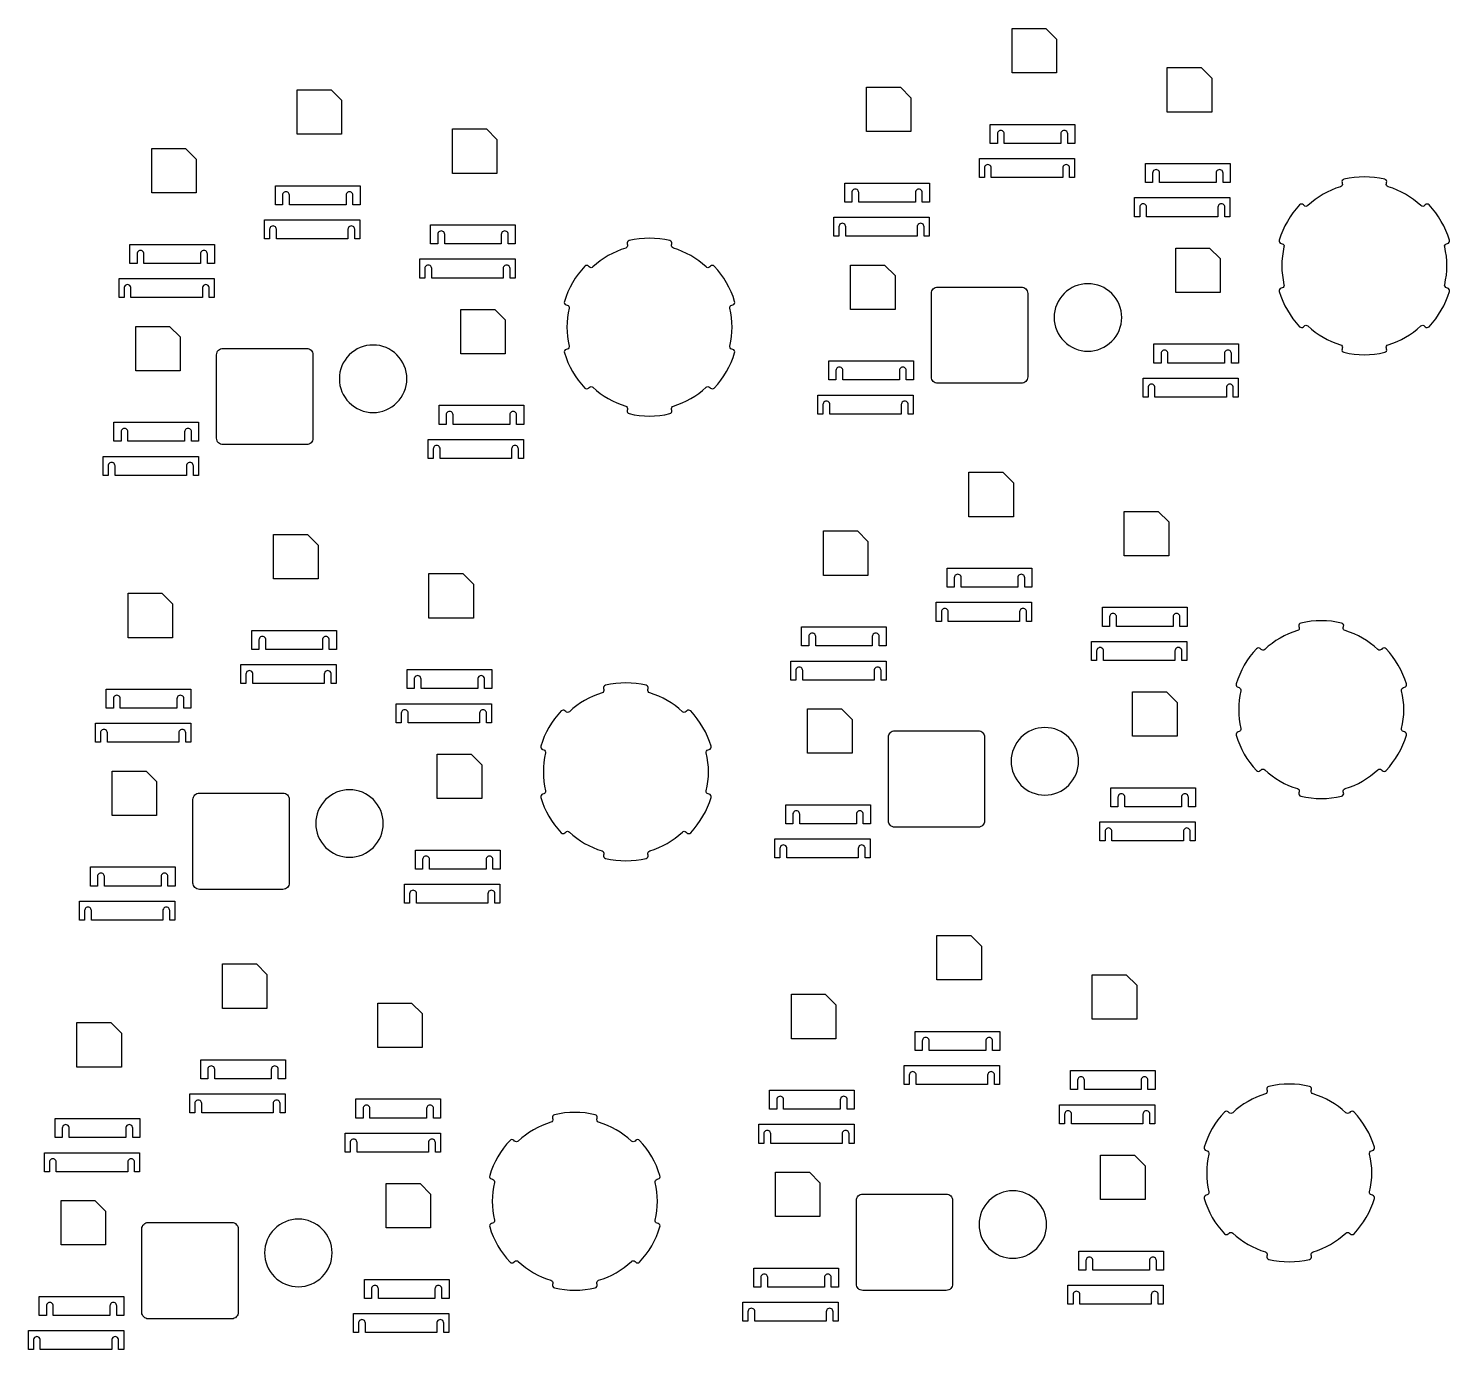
# Model space of a CAD drawing. Header units: metres. Extents: x 0 to 2897, y 0 to 2675.
# Drawn here: x 1484 to 2827, y 62 to 1310 of the extents above; entities that cross this region are included whole.
import ezdxf

# ---------------------------------------------------------------- set-up
doc = ezdxf.new("R2010")
doc.units = ezdxf.units.M

msp = doc.modelspace()

# ---------------------------------------------------------------- linework, layer by layer
at = {"color": 7}
for points in [[(2413.316, 1310.264), (2445.316, 1310.264), (2455.316, 1300.264), (2455.316, 1268.264), (2413.316, 1268.264), (2413.316, 1310.264)], [(2560.043, 1273.252), (2592.043, 1273.252), (2602.043, 1263.252), (2602.043, 1231.252), (2560.043, 1231.252), (2560.043, 1273.252)], [(1737.901, 1252.312), (1769.901, 1252.312), (1779.901, 1242.312), (1779.901, 1210.312), (1737.901, 1210.312), (1737.901, 1252.312)], [(2275.842, 1254.746), (2307.842, 1254.746), (2317.842, 1244.746), (2317.842, 1212.746), (2275.842, 1212.746), (2275.842, 1254.746)], [(1884.628, 1215.3), (1916.628, 1215.3), (1926.628, 1205.3), (1926.628, 1173.3), (1884.628, 1173.3), (1884.628, 1215.3)], [(1600.427, 1196.794), (1632.427, 1196.794), (1642.427, 1186.794), (1642.427, 1154.794), (1600.427, 1154.794), (1600.427, 1196.794)], [(2567.974, 1102.731), (2599.974, 1102.731), (2609.974, 1092.731), (2609.974, 1060.731), (2567.974, 1060.731), (2567.974, 1102.731)], [(2260.804, 1086.693), (2292.804, 1086.693), (2302.804, 1076.693), (2302.804, 1044.693), (2260.804, 1044.693), (2260.804, 1086.693)], [(1892.559, 1044.779), (1924.559, 1044.779), (1934.559, 1034.779), (1934.559, 1002.779), (1892.559, 1002.779), (1892.559, 1044.779)], [(1585.389, 1028.741), (1617.389, 1028.741), (1627.389, 1018.741), (1627.389, 986.741), (1585.389, 986.741), (1585.389, 1028.741)], [(2372.64, 890.863), (2404.64, 890.863), (2414.64, 880.863), (2414.64, 848.863), (2372.64, 848.863), (2372.64, 890.863)], [(2519.367, 853.851), (2551.367, 853.851), (2561.367, 843.851), (2561.367, 811.851), (2519.367, 811.851), (2519.367, 853.851)], [(2235.166, 835.345), (2267.166, 835.345), (2277.166, 825.345), (2277.166, 793.345), (2235.166, 793.345), (2235.166, 835.345)], [(1715.61, 832.054), (1747.61, 832.054), (1757.61, 822.054), (1757.61, 790.054), (1715.61, 790.054), (1715.61, 832.054)], [(1862.337, 795.042), (1894.337, 795.042), (1904.337, 785.042), (1904.337, 753.042), (1862.337, 753.042), (1862.337, 795.042)], [(1578.136, 776.536), (1610.136, 776.536), (1620.136, 766.536), (1620.136, 734.536), (1578.136, 734.536), (1578.136, 776.536)], [(2527.298, 683.33), (2559.298, 683.33), (2569.298, 673.33), (2569.298, 641.33), (2527.298, 641.33), (2527.298, 683.33)], [(2220.128, 667.292), (2252.128, 667.292), (2262.128, 657.292), (2262.128, 625.292), (2220.128, 625.292), (2220.128, 667.292)], [(1870.268, 624.521), (1902.268, 624.521), (1912.268, 614.521), (1912.268, 582.521), (1870.268, 582.521), (1870.268, 624.521)], [(1563.098, 608.483), (1595.098, 608.483), (1605.098, 598.483), (1605.098, 566.483), (1563.098, 566.483), (1563.098, 608.483)], [(2342.395, 453.076), (2374.395, 453.076), (2384.395, 443.076), (2384.395, 411.076), (2342.395, 411.076), (2342.395, 453.076)], [(1667.315, 426.27), (1699.315, 426.27), (1709.315, 416.27), (1709.315, 384.27), (1667.315, 384.27), (1667.315, 426.27)], [(2489.122, 416.064), (2521.122, 416.064), (2531.122, 406.064), (2531.122, 374.064), (2489.122, 374.064), (2489.122, 416.064)], [(2204.921, 397.558), (2236.921, 397.558), (2246.921, 387.558), (2246.921, 355.558), (2204.921, 355.558), (2204.921, 397.558)], [(1814.042, 389.258), (1846.042, 389.258), (1856.042, 379.258), (1856.042, 347.258), (1814.042, 347.258), (1814.042, 389.258)], [(1529.841, 370.752), (1561.841, 370.752), (1571.841, 360.752), (1571.841, 328.752), (1529.841, 328.752), (1529.841, 370.752)], [(2497.053, 245.543), (2529.053, 245.543), (2539.053, 235.543), (2539.053, 203.543), (2497.053, 203.543), (2497.053, 245.543)], [(2189.883, 229.505), (2221.883, 229.505), (2231.883, 219.505), (2231.883, 187.505), (2189.883, 187.505), (2189.883, 229.505)], [(1821.973, 218.737), (1853.973, 218.737), (1863.973, 208.737), (1863.973, 176.737), (1821.973, 176.737), (1821.973, 218.737)], [(1514.803, 202.699), (1546.803, 202.699), (1556.803, 192.699), (1556.803, 160.699), (1514.803, 160.699), (1514.803, 202.699)]]:
    msp.add_lwpolyline(points, close=True, dxfattribs=at)
for points in [[(2399.45, 1210.62), (2399.45, 1201.62), (2392.7, 1201.62), (2392.7, 1219.62), (2472.7, 1219.62), (2472.7, 1201.62), (2465.95, 1201.62), (2465.95, 1210.62, 0.267949), (2464.324431, 1213.434708, 0.267949), (2461.074431, 1213.434708, 0.267949), (2459.449431, 1210.620125), (2459.45, 1201.62), (2405.95, 1201.62), (2405.95, 1210.62, 0.267949), (2404.324431, 1213.434708, 0.267949), (2401.074431, 1213.434708, 0.268021), (2399.449742, 1210.620187)], [(2387.21, 1178.366), (2387.21, 1169.366), (2382.46, 1169.366), (2382.46, 1187.366), (2472.46, 1187.366), (2472.46, 1169.366), (2467.71, 1169.366), (2467.71, 1178.366, 0.267949), (2466.084786, 1181.181229, 0.267949), (2462.834786, 1181.181229, 0.267949), (2461.209786, 1178.366647), (2461.21, 1169.366), (2393.71, 1169.366), (2393.71, 1178.366, 0.267949), (2392.084786, 1181.181229, 0.267949), (2388.834786, 1181.181229, 0.267939), (2387.209742, 1178.366187)], [(2546.177, 1173.608), (2546.177, 1164.608), (2539.427, 1164.608), (2539.427, 1182.608), (2619.427, 1182.608), (2619.427, 1164.608), (2612.677, 1164.608), (2612.677, 1173.608, 0.267949), (2611.051244, 1176.422539, 0.267949), (2607.801244, 1176.422539, 0.267949), (2606.176244, 1173.607956), (2606.177, 1164.608), (2552.677, 1164.608), (2552.677, 1173.608, 0.267949), (2551.051244, 1176.422539, 0.267949), (2547.801244, 1176.422539, 0.268064), (2546.176742, 1173.608187)], [(2822.153, 1103.786, -0.405145), (2823.939376, 1106.771728), (2824.906, 1107.031, 0.202902), (2826.442697, 1108.228842, 0.202902), (2826.652544, 1110.166302, 0.116077), (2807.410864, 1143.49387, 0.202902), (2805.628051, 1144.280866, 0.202902), (2803.821936, 1143.548928), (2803.115, 1142.842, -0.405145), (2799.634711, 1142.787437, 0.115884), (2768.737821, 1160.625764, -0.405145), (2767.044736, 1163.666367), (2767.304, 1164.633, 0.202902), (2767.034499, 1166.562864, 0.202902), (2765.461533, 1167.713327, 0.116077), (2726.978173, 1167.713327, 0.202902), (2725.405207, 1166.562864, 0.202902), (2725.136027, 1164.632753), (2725.395, 1163.667, -0.405145), (2723.701885, 1160.625764, 0.115884), (2692.804995, 1142.787437, -0.405145), (2689.325213, 1142.841484), (2688.618, 1143.549, 0.202902), (2686.811655, 1144.280866, 0.202902), (2685.028842, 1143.49387, 0.116077), (2665.787161, 1110.166302, 0.202902), (2665.997009, 1108.228842, 0.202902), (2667.533944, 1107.03067), (2668.501, 1106.772, -0.405145), (2670.287027, 1103.785172, 0.115884), (2670.287027, 1068.108517, -0.405145), (2668.50033, 1065.121961), (2667.534, 1064.863, 0.202902), (2665.997009, 1063.664846, 0.202902), (2665.787161, 1061.727387, 0.116077), (2685.028842, 1028.399819, 0.202902), (2686.811655, 1027.612822, 0.202902), (2688.61777, 1028.344761), (2689.325, 1029.053, -0.405145), (2692.804995, 1029.106252, 0.115884), (2723.701885, 1011.267924, -0.405145), (2725.39497, 1008.227321), (2725.136, 1007.261, 0.202902), (2725.405207, 1005.330824, 0.202902), (2726.978173, 1004.180361, 0.116077), (2765.461533, 1004.180361, 0.202902), (2767.034499, 1005.330824, 0.202902), (2767.303679, 1007.260935), (2767.045, 1008.228, -0.405145), (2768.737821, 1011.267924, 0.115884), (2799.634711, 1029.106252, -0.405145), (2803.114492, 1029.052205), (2803.822, 1028.345, 0.202902), (2805.628051, 1027.612822, 0.202902), (2807.410864, 1028.399819, 0.116077), (2826.652544, 1061.727387, 0.202902), (2826.442697, 1063.664846, 0.202902), (2824.905762, 1064.863018), (2823.94, 1065.122, -0.405145), (2822.152679, 1068.108517, 0.115881), (2822.152746, 1103.785586)], [(1724.035, 1152.668), (1724.035, 1143.668), (1717.285, 1143.668), (1717.285, 1161.668), (1797.285, 1161.668), (1797.285, 1143.668), (1790.535, 1143.668), (1790.535, 1152.668, 0.267949), (1788.909684, 1155.482281, 0.267949), (1785.659684, 1155.482281, 0.267949), (1784.034684, 1152.667698), (1784.035, 1143.668), (1730.535, 1143.668), (1730.535, 1152.668, 0.267949), (1728.909684, 1155.482281, 0.267949), (1725.659684, 1155.482281, 0.268021), (1724.034995, 1152.66776)], [(2261.976, 1155.102), (2261.976, 1146.102), (2255.226, 1146.102), (2255.226, 1164.102), (2335.226, 1164.102), (2335.226, 1146.102), (2328.476, 1146.102), (2328.476, 1155.102, 0.267949), (2326.85066, 1157.916454, 0.267949), (2323.60066, 1157.916454, 0.267949), (2321.97566, 1155.101872), (2321.976, 1146.102), (2268.476, 1146.102), (2268.476, 1155.102, 0.267949), (2266.85066, 1157.916454, 0.267949), (2263.60066, 1157.916454, 0.267968), (2261.975742, 1155.102187)], [(2533.937, 1141.354), (2533.937, 1132.354), (2529.187, 1132.354), (2529.187, 1150.354), (2619.187, 1150.354), (2619.187, 1132.354), (2614.437, 1132.354), (2614.437, 1141.354, 0.267949), (2612.811599, 1144.16906, 0.267949), (2609.561599, 1144.16906, 0.267949), (2607.936599, 1141.354478), (2607.937, 1132.354), (2540.437, 1132.354), (2540.437, 1141.354, 0.267949), (2538.811599, 1144.16906, 0.267949), (2535.561599, 1144.16906, 0.267982), (2533.936742, 1141.354187)], [(1711.795, 1120.414), (1711.795, 1111.414), (1707.045, 1111.414), (1707.045, 1129.414), (1797.045, 1129.414), (1797.045, 1111.414), (1792.295, 1111.414), (1792.295, 1120.414, 0.267949), (1790.670039, 1123.228802, 0.267949), (1787.420039, 1123.228802, 0.267949), (1785.795039, 1120.41422), (1785.795, 1111.414), (1718.295, 1111.414), (1718.295, 1120.414, 0.267949), (1716.670039, 1123.228802, 0.267949), (1713.420039, 1123.228802, 0.267939), (1711.794995, 1120.41376)], [(2249.736, 1122.848), (2249.736, 1113.848), (2244.986, 1113.848), (2244.986, 1131.848), (2334.986, 1131.848), (2334.986, 1113.848), (2330.236, 1113.848), (2330.236, 1122.848, 0.267949), (2328.611015, 1125.662976, 0.267949), (2325.361015, 1125.662976, 0.267949), (2323.736015, 1122.848393), (2323.736, 1113.848), (2256.236, 1113.848), (2256.236, 1122.848, 0.267949), (2254.611015, 1125.662976, 0.267949), (2251.361015, 1125.662976, 0.267886), (2249.735742, 1122.848187)], [(1870.762, 1115.656), (1870.762, 1106.656), (1864.012, 1106.656), (1864.012, 1124.656), (1944.012, 1124.656), (1944.012, 1106.656), (1937.262, 1106.656), (1937.262, 1115.656, 0.267949), (1935.636497, 1118.470112, 0.267949), (1932.386497, 1118.470112, 0.267949), (1930.761497, 1115.655529), (1930.762, 1106.656), (1877.262, 1106.656), (1877.262, 1115.656, 0.267949), (1875.636497, 1118.470112, 0.267949), (1872.386497, 1118.470112, 0.268064), (1870.761995, 1115.65576)], [(1586.561, 1097.15), (1586.561, 1088.15), (1579.811, 1088.15), (1579.811, 1106.15), (1659.811, 1106.15), (1659.811, 1088.15), (1653.061, 1088.15), (1653.061, 1097.15, 0.267949), (1651.435913, 1099.964027, 0.267949), (1648.185913, 1099.964027, 0.267949), (1646.560913, 1097.149445), (1646.561, 1088.15), (1593.061, 1088.15), (1593.061, 1097.15, 0.267949), (1591.435913, 1099.964027, 0.267949), (1588.185913, 1099.964027, 0.267968), (1586.560995, 1097.14976)], [(2146.738, 1045.833, -0.405145), (2148.524629, 1048.819302), (2149.491, 1049.078, 0.202902), (2151.02795, 1050.276416, 0.202902), (2151.237797, 1052.213876, 0.116077), (2131.996117, 1085.541444, 0.202902), (2130.213304, 1086.32844, 0.202902), (2128.407189, 1085.596502), (2127.7, 1084.889, -0.405145), (2124.219964, 1084.835011, 0.115884), (2093.323074, 1102.673338, -0.405145), (2091.629989, 1105.713941), (2091.889, 1106.68, 0.202902), (2091.619752, 1108.610438, 0.202902), (2090.046786, 1109.760901, 0.116077), (2051.563426, 1109.760901, 0.202902), (2049.99046, 1108.610438, 0.202902), (2049.72128, 1106.680327), (2049.98, 1105.714, -0.405145), (2048.287138, 1102.673338, 0.115884), (2017.390248, 1084.835011, -0.405145), (2013.910466, 1084.889058), (2013.203, 1085.596, 0.202902), (2011.396908, 1086.32844, 0.202902), (2009.614095, 1085.541444, 0.116077), (1990.372414, 1052.213876, 0.202902), (1990.582262, 1050.276416, 0.202902), (1992.119197, 1049.078244), (1993.086, 1048.819, -0.405145), (1994.87228, 1045.832746, 0.115884), (1994.87228, 1010.156091, -0.405145), (1993.085583, 1007.169535), (1992.119, 1006.91, 0.202902), (1990.582262, 1005.71242, 0.202902), (1990.372414, 1003.774961, 0.116077), (2009.614095, 970.447393, 0.202902), (2011.396908, 969.660396, 0.202902), (2013.203023, 970.392335), (2013.91, 971.1, -0.405145), (2017.390248, 971.153826, 0.115884), (2048.287138, 953.315498, -0.405145), (2049.980223, 950.274895), (2049.721, 949.308, 0.202902), (2049.99046, 947.378398, 0.202902), (2051.563426, 946.227935, 0.116077), (2090.046786, 946.227935, 0.202902), (2091.619752, 947.378398, 0.202902), (2091.888932, 949.308509), (2091.63, 950.275, -0.405145), (2093.323074, 953.315498, 0.115884), (2124.219964, 971.153826, -0.405145), (2127.699745, 971.099779), (2128.407, 970.392, 0.202902), (2130.213304, 969.660396, 0.202902), (2131.996117, 970.447393, 0.116077), (2151.237797, 1003.774961, 0.202902), (2151.02795, 1005.71242, 0.202902), (2149.491015, 1006.910592), (2148.525, 1007.169, -0.405145), (2146.737932, 1010.156091, 0.115881), (2146.737999, 1045.83316)], [(1858.522, 1083.402), (1858.522, 1074.402), (1853.772, 1074.402), (1853.772, 1092.402), (1943.772, 1092.402), (1943.772, 1074.402), (1939.022, 1074.402), (1939.022, 1083.402, 0.267949), (1937.396852, 1086.216633, 0.267949), (1934.146852, 1086.216633, 0.267949), (1932.521852, 1083.402051), (1932.522, 1074.402), (1865.022, 1074.402), (1865.022, 1083.402, 0.267949), (1863.396852, 1086.216633, 0.267949), (1860.146852, 1086.216633, 0.267982), (1858.521995, 1083.40176)], [(1574.321, 1064.896), (1574.321, 1055.896), (1569.571, 1055.896), (1569.571, 1073.896), (1659.571, 1073.896), (1659.571, 1055.896), (1654.821, 1055.896), (1654.821, 1064.896, 0.267949), (1653.196268, 1067.710549, 0.267949), (1649.946268, 1067.710549, 0.267949), (1648.321268, 1064.895966), (1648.321, 1055.896), (1580.821, 1055.896), (1580.821, 1064.896, 0.267949), (1579.196268, 1067.710549, 0.267949), (1575.946268, 1067.710549, 0.267886), (1574.320995, 1064.89576)], [(2343.146, 1065.887), (2422.146, 1065.887, -0.198912), (2426.388355, 1064.130281, -0.198912), (2428.145714, 1059.88764), (2428.146, 980.887, -0.198913), (2426.388249, 976.644891, -0.198913), (2422.145714, 974.88764), (2343.146, 974.887, -0.198913), (2338.902965, 976.644891, -0.198913), (2337.145714, 980.88764), (2337.146, 1059.887, -0.198912), (2338.903073, 1064.130281, -0.198954), (2343.145607, 1065.887382)], [(2516.933, 1037.147, 0.198913), (2507.589678, 1059.703926, 0.198913), (2485.032965, 1069.047364, 0.198913), (2462.476252, 1059.704077, 0.198913), (2453.132965, 1037.147364, 0.198913), (2462.476252, 1014.590651, 0.198913), (2485.032965, 1005.247364, 0.198913), (2507.589678, 1014.590651, 0.198916), (2516.932858, 1037.147106)], [(1667.731, 1007.935), (1746.731, 1007.935, -0.198912), (1750.973608, 1006.177854, -0.198912), (1752.730967, 1001.935213), (1752.731, 922.935, -0.198913), (1750.973502, 918.692465, -0.198913), (1746.730967, 916.935213), (1667.731, 916.935, -0.198913), (1663.488218, 918.692465, -0.198913), (1661.730967, 922.935213), (1661.731, 1001.935, -0.198912), (1663.488326, 1006.177854, -0.198954), (1667.73086, 1007.934955)], [(1841.518, 979.195, 0.198913), (1832.174931, 1001.751499, 0.198913), (1809.618218, 1011.094937, 0.198913), (1787.061504, 1001.75165, 0.198913), (1777.718218, 979.194937, 0.198913), (1787.061504, 956.638224, 0.198913), (1809.618218, 947.294937, 0.198913), (1832.174931, 956.638224, 0.198916), (1841.518111, 979.194679)], [(2554.108, 1003.087), (2554.108, 994.087), (2547.358, 994.087), (2547.358, 1012.087), (2627.358, 1012.087), (2627.358, 994.087), (2620.608, 994.087), (2620.608, 1003.087, 0.267949), (2618.982423, 1005.902189, 0.267949), (2615.732423, 1005.902189, 0.267949), (2614.107423, 1003.087606), (2614.108, 994.087), (2560.608, 994.087), (2560.608, 1003.087, 0.267949), (2558.982423, 1005.902189, 0.267949), (2555.732423, 1005.902189, 0.268023), (2554.107742, 1003.087187)], [(2246.938, 987.049), (2246.938, 978.049), (2240.188, 978.049), (2240.188, 996.049), (2320.188, 996.049), (2320.188, 978.049), (2313.438, 978.049), (2313.438, 987.049, 0.267949), (2311.812387, 989.864248, 0.267949), (2308.562387, 989.864248, 0.267949), (2306.937387, 987.049666), (2306.938, 978.049), (2253.438, 978.049), (2253.438, 987.049, 0.267949), (2251.812387, 989.864248, 0.267949), (2248.562387, 989.864248, 0.268031), (2246.937742, 987.049187)], [(2541.868, 970.834), (2541.868, 961.834), (2537.118, 961.834), (2537.118, 979.834), (2627.118, 979.834), (2627.118, 961.834), (2622.368, 961.834), (2622.368, 970.834, 0.267949), (2620.742778, 973.64871, 0.267949), (2617.492778, 973.64871, 0.267949), (2615.867778, 970.834127), (2615.868, 961.834), (2548.368, 961.834), (2548.368, 970.834, 0.267949), (2546.742778, 973.64871, 0.267949), (2543.492778, 973.64871, 0.267941), (2541.867742, 970.834187)], [(1878.693, 945.135), (1878.693, 936.135), (1871.943, 936.135), (1871.943, 954.135), (1951.943, 954.135), (1951.943, 936.135), (1945.193, 936.135), (1945.193, 945.135, 0.267949), (1943.567676, 947.949762, 0.267949), (1940.317676, 947.949762, 0.267949), (1938.692676, 945.135179), (1938.693, 936.135), (1885.193, 936.135), (1885.193, 945.135, 0.267949), (1883.567676, 947.949762, 0.267949), (1880.317676, 947.949762, 0.268023), (1878.692995, 945.13476)], [(2234.698, 954.796), (2234.698, 945.796), (2229.948, 945.796), (2229.948, 963.796), (2319.948, 963.796), (2319.948, 945.796), (2315.198, 945.796), (2315.198, 954.796, 0.267949), (2313.572742, 957.61077, 0.267949), (2310.322742, 957.61077, 0.267949), (2308.697742, 954.796187), (2308.698, 945.796), (2241.198, 945.796), (2241.198, 954.796, 0.267949), (2239.572742, 957.61077, 0.267949), (2236.322742, 957.61077, 0.267949), (2234.697742, 954.796187)], [(1571.523, 929.097), (1571.523, 920.097), (1564.773, 920.097), (1564.773, 938.097), (1644.773, 938.097), (1644.773, 920.097), (1638.023, 920.097), (1638.023, 929.097, 0.267949), (1636.39764, 931.911821, 0.267949), (1633.14764, 931.911821, 0.267949), (1631.52264, 929.097239), (1631.523, 920.097), (1578.023, 920.097), (1578.023, 929.097, 0.267949), (1576.39764, 931.911821, 0.267949), (1573.14764, 931.911821, 0.268031), (1571.522995, 929.09676)], [(1866.453, 912.882), (1866.453, 903.882), (1861.703, 903.882), (1861.703, 921.882), (1951.703, 921.882), (1951.703, 903.882), (1946.953, 903.882), (1946.953, 912.882, 0.267949), (1945.328031, 915.696283, 0.267949), (1942.078031, 915.696283, 0.267949), (1940.453031, 912.8817), (1940.453, 903.882), (1872.953, 903.882), (1872.953, 912.882, 0.267949), (1871.328031, 915.696283, 0.267949), (1868.078031, 915.696283, 0.267941), (1866.452995, 912.88176)], [(1559.283, 896.844), (1559.283, 887.844), (1554.533, 887.844), (1554.533, 905.844), (1644.533, 905.844), (1644.533, 887.844), (1639.783, 887.844), (1639.783, 896.844, 0.267949), (1638.157995, 899.658343, 0.267949), (1634.907995, 899.658343, 0.267949), (1633.282995, 896.84376), (1633.283, 887.844), (1565.783, 887.844), (1565.783, 896.844, 0.267949), (1564.157995, 899.658343, 0.267949), (1560.907995, 899.658343, 0.267949), (1559.282995, 896.84376)], [(2358.774, 791.219), (2358.774, 782.219), (2352.024, 782.219), (2352.024, 800.219), (2432.024, 800.219), (2432.024, 782.219), (2425.274, 782.219), (2425.274, 791.219, 0.267949), (2423.649004, 794.033501, 0.267949), (2420.399004, 794.033501, 0.267949), (2418.774004, 791.218918), (2418.774, 782.219), (2365.274, 782.219), (2365.274, 791.219, 0.267949), (2363.649004, 794.033501, 0.267949), (2360.399004, 794.033501, 0.268021), (2358.774315, 791.21898)], [(2346.534, 758.965), (2346.534, 749.965), (2341.784, 749.965), (2341.784, 767.965), (2431.784, 767.965), (2431.784, 749.965), (2427.034, 749.965), (2427.034, 758.965, 0.267949), (2425.409359, 761.780022, 0.267949), (2422.159359, 761.780022, 0.267949), (2420.534359, 758.96544), (2420.534, 749.965), (2353.034, 749.965), (2353.034, 758.965, 0.267949), (2351.409359, 761.780022, 0.267949), (2348.159359, 761.780022, 0.267939), (2346.534315, 758.96498)], [(2505.501, 754.207), (2505.501, 745.207), (2498.751, 745.207), (2498.751, 763.207), (2578.751, 763.207), (2578.751, 745.207), (2572.001, 745.207), (2572.001, 754.207, 0.267949), (2570.375817, 757.021332, 0.267949), (2567.125817, 757.021332, 0.267949), (2565.500817, 754.206749), (2565.501, 745.207), (2512.001, 745.207), (2512.001, 754.207, 0.267949), (2510.375817, 757.021332, 0.267949), (2507.125817, 757.021332, 0.268064), (2505.501315, 754.20698)], [(1701.744, 732.41), (1701.744, 723.41), (1694.994, 723.41), (1694.994, 741.41), (1774.994, 741.41), (1774.994, 723.41), (1768.244, 723.41), (1768.244, 732.41, 0.267949), (1766.618262, 735.224264, 0.267949), (1763.368262, 735.224264, 0.267949), (1761.743262, 732.409681), (1761.744, 723.41), (1708.244, 723.41), (1708.244, 732.41, 0.267949), (1706.618262, 735.224264, 0.267949), (1703.368262, 735.224264, 0.268021), (1701.743573, 732.409743)], [(2221.3, 735.701), (2221.3, 726.701), (2214.55, 726.701), (2214.55, 744.701), (2294.55, 744.701), (2294.55, 726.701), (2287.8, 726.701), (2287.8, 735.701, 0.267949), (2286.175233, 738.515247, 0.267949), (2282.925233, 738.515247, 0.267949), (2281.300233, 735.700665), (2281.3, 726.701), (2227.8, 726.701), (2227.8, 735.701, 0.267949), (2226.175233, 738.515247, 0.267949), (2222.925233, 738.515247, 0.267968), (2221.300315, 735.70098)], [(2781.477, 684.384, -0.405145), (2783.263949, 687.370522), (2784.23, 687.629, 0.202902), (2785.76727, 688.827636, 0.202902), (2785.977117, 690.765096, 0.116077), (2766.735437, 724.092664, 0.202902), (2764.952624, 724.87966, 0.202902), (2763.146509, 724.147722), (2762.439, 723.44, -0.405145), (2758.959284, 723.386231, 0.115884), (2728.062394, 741.224558, -0.405145), (2726.369309, 744.265161), (2726.628, 745.231, 0.202902), (2726.359072, 747.161658, 0.202902), (2724.786106, 748.312121, 0.116077), (2686.302746, 748.312121, 0.202902), (2684.72978, 747.161658, 0.202902), (2684.4606, 745.231547), (2684.719, 744.265, -0.405145), (2683.026458, 741.224558, 0.115884), (2652.129568, 723.386231, -0.405145), (2648.649786, 723.440278), (2647.942, 724.147, 0.202902), (2646.136228, 724.87966, 0.202902), (2644.353415, 724.092664, 0.116077), (2625.111734, 690.765096, 0.202902), (2625.321582, 688.827636, 0.202902), (2626.858517, 687.629464), (2627.825, 687.37, -0.405145), (2629.6116, 684.383966, 0.115884), (2629.6116, 648.707311, -0.405145), (2627.824903, 645.720755), (2626.858, 645.461, 0.202902), (2625.321582, 644.26364, 0.202902), (2625.111734, 642.326181, 0.116077), (2644.353415, 608.998613, 0.202902), (2646.136228, 608.211616, 0.202902), (2647.942343, 608.943555), (2648.649, 609.651, -0.405145), (2652.129568, 609.705046, 0.115884), (2683.026458, 591.866718, -0.405145), (2684.719543, 588.826115), (2684.46, 587.859, 0.202902), (2684.72978, 585.929618, 0.202902), (2686.302746, 584.779155, 0.116077), (2724.786106, 584.779155, 0.202902), (2726.359072, 585.929618, 0.202902), (2726.628252, 587.859729), (2726.369, 588.826, -0.405145), (2728.062394, 591.866718, 0.115884), (2758.959284, 609.705046, -0.405145), (2762.439065, 609.650999), (2763.146, 608.943, 0.202902), (2764.952624, 608.211616, 0.202902), (2766.735437, 608.998613, 0.116077), (2785.977117, 642.326181, 0.202902), (2785.76727, 644.26364, 0.202902), (2784.230335, 645.461812), (2783.264, 645.72, -0.405145), (2781.477252, 648.707311, 0.115881), (2781.477319, 684.38438)], [(2493.261, 721.953), (2493.261, 712.953), (2488.511, 712.953), (2488.511, 730.953), (2578.511, 730.953), (2578.511, 712.953), (2573.761, 712.953), (2573.761, 721.953, 0.267949), (2572.136172, 724.767853, 0.267949), (2568.886172, 724.767853, 0.267949), (2567.261172, 721.953271), (2567.261, 712.953), (2499.761, 712.953), (2499.761, 721.953, 0.267949), (2498.136172, 724.767853, 0.267949), (2494.886172, 724.767853, 0.267982), (2493.261315, 721.95298)], [(2209.06, 703.447), (2209.06, 694.447), (2204.31, 694.447), (2204.31, 712.447), (2294.31, 712.447), (2294.31, 694.447), (2289.56, 694.447), (2289.56, 703.447, 0.267949), (2287.935588, 706.261769, 0.267949), (2284.685588, 706.261769, 0.267949), (2283.060588, 703.447186), (2283.06, 694.447), (2215.56, 694.447), (2215.56, 703.447, 0.267949), (2213.935588, 706.261769, 0.267949), (2210.685588, 706.261769, 0.267886), (2209.060315, 703.44698)], [(1689.504, 700.156), (1689.504, 691.156), (1684.754, 691.156), (1684.754, 709.156), (1774.754, 709.156), (1774.754, 691.156), (1770.004, 691.156), (1770.004, 700.156, 0.267949), (1768.378617, 702.970785, 0.267949), (1765.128617, 702.970785, 0.267949), (1763.503617, 700.156203), (1763.504, 691.156), (1696.004, 691.156), (1696.004, 700.156, 0.267949), (1694.378617, 702.970785, 0.267949), (1691.128617, 702.970785, 0.267939), (1689.503573, 700.155743)], [(1848.471, 695.398), (1848.471, 686.398), (1841.721, 686.398), (1841.721, 704.398), (1921.721, 704.398), (1921.721, 686.398), (1914.971, 686.398), (1914.971, 695.398, 0.267949), (1913.345075, 698.212095, 0.267949), (1910.095075, 698.212095, 0.267949), (1908.470075, 695.397512), (1908.471, 686.398), (1854.971, 686.398), (1854.971, 695.398, 0.267949), (1853.345075, 698.212095, 0.267949), (1850.095075, 698.212095, 0.268064), (1848.470573, 695.397743)], [(1564.27, 676.892), (1564.27, 667.892), (1557.52, 667.892), (1557.52, 685.892), (1637.52, 685.892), (1637.52, 667.892), (1630.77, 667.892), (1630.77, 676.892, 0.267949), (1629.144491, 679.70601, 0.267949), (1625.894491, 679.70601, 0.267949), (1624.269491, 676.891428), (1624.27, 667.892), (1570.77, 667.892), (1570.77, 676.892, 0.267949), (1569.144491, 679.70601, 0.267949), (1565.894491, 679.70601, 0.267968), (1564.269573, 676.891743)], [(2124.447, 625.575, -0.405145), (2126.233208, 628.561285), (2127.2, 628.82, 0.202902), (2128.736529, 630.018399, 0.202902), (2128.946376, 631.955859, 0.116077), (2109.704696, 665.283427, 0.202902), (2107.921883, 666.070423, 0.202902), (2106.115768, 665.338485), (2105.409, 664.631, -0.405145), (2101.928543, 664.576994, 0.115884), (2071.031653, 682.415321, -0.405145), (2069.338568, 685.455924), (2069.598, 686.422, 0.202902), (2069.328331, 688.352421, 0.202902), (2067.755365, 689.502884, 0.116077), (2029.272005, 689.502884, 0.202902), (2027.699039, 688.352421, 0.202902), (2027.429859, 686.42231), (2027.689, 685.456, -0.405145), (2025.995717, 682.415321, 0.115884), (1995.098827, 664.576994, -0.405145), (1991.619045, 664.631041), (1990.912, 665.338, 0.202902), (1989.105487, 666.070423, 0.202902), (1987.322674, 665.283427, 0.116077), (1968.080993, 631.955859, 0.202902), (1968.290841, 630.018399, 0.202902), (1969.827776, 628.820227), (1970.795, 628.561, -0.405145), (1972.580859, 625.574729, 0.115884), (1972.580859, 589.898074, -0.405145), (1970.794162, 586.911518), (1969.828, 586.652, 0.202902), (1968.290841, 585.454403, 0.202902), (1968.080993, 583.516944, 0.116077), (1987.322674, 550.189376, 0.202902), (1989.105487, 549.402379, 0.202902), (1990.911602, 550.134318), (1991.619, 550.842, -0.405145), (1995.098827, 550.895809, 0.115884), (2025.995717, 533.057481, -0.405145), (2027.688802, 530.016878), (2027.43, 529.05, 0.202902), (2027.699039, 527.120381, 0.202902), (2029.272005, 525.969918, 0.116077), (2067.755365, 525.969918, 0.202902), (2069.328331, 527.120381, 0.202902), (2069.597511, 529.050492), (2069.339, 530.017, -0.405145), (2071.031653, 533.057481, 0.115884), (2101.928543, 550.895809, -0.405145), (2105.408324, 550.841762), (2106.116, 550.134, 0.202902), (2107.921883, 549.402379, 0.202902), (2109.704696, 550.189376, 0.116077), (2128.946376, 583.516944, 0.202902), (2128.736529, 585.454403, 0.202902), (2127.199594, 586.652575), (2126.234, 586.911, -0.405145), (2124.446511, 589.898074, 0.115881), (2124.446578, 625.575143)], [(1836.231, 663.144), (1836.231, 654.144), (1831.481, 654.144), (1831.481, 672.144), (1921.481, 672.144), (1921.481, 654.144), (1916.731, 654.144), (1916.731, 663.144, 0.267949), (1915.10543, 665.958616, 0.267949), (1911.85543, 665.958616, 0.267949), (1910.23043, 663.144034), (1910.231, 654.144), (1842.731, 654.144), (1842.731, 663.144, 0.267949), (1841.10543, 665.958616, 0.267949), (1837.85543, 665.958616, 0.267982), (1836.230573, 663.143743)], [(1552.03, 644.638), (1552.03, 635.638), (1547.28, 635.638), (1547.28, 653.638), (1637.28, 653.638), (1637.28, 635.638), (1632.53, 635.638), (1632.53, 644.638, 0.267949), (1630.904846, 647.452532, 0.267949), (1627.654846, 647.452532, 0.267949), (1626.029846, 644.637949), (1626.03, 635.638), (1558.53, 635.638), (1558.53, 644.638, 0.267949), (1556.904846, 647.452532, 0.267949), (1553.654846, 647.452532, 0.267886), (1552.029573, 644.637743)], [(2302.47, 646.486), (2381.47, 646.486, -0.198912), (2385.712928, 644.729075, -0.198912), (2387.470287, 640.486434), (2387.47, 561.486, -0.198913), (2385.712823, 557.243685, -0.198913), (2381.470287, 555.486434), (2302.47, 555.486, -0.198913), (2298.227539, 557.243685, -0.198913), (2296.470287, 561.486434), (2296.47, 640.486, -0.198912), (2298.227646, 644.729075, -0.198954), (2302.47018, 646.486176)], [(2476.257, 617.746, 0.198913), (2466.914251, 640.30272, 0.198913), (2444.357538, 649.646157, 0.198913), (2421.800825, 640.302871, 0.198913), (2412.457538, 617.746157, 0.198913), (2421.800825, 595.189444, 0.198913), (2444.357538, 585.846157, 0.198913), (2466.914251, 595.189444, 0.198916), (2476.257431, 617.745899)], [(2513.432, 583.686), (2513.432, 574.686), (2506.682, 574.686), (2506.682, 592.686), (2586.682, 592.686), (2586.682, 574.686), (2579.932, 574.686), (2579.932, 583.686, 0.267949), (2578.306996, 586.500982, 0.267949), (2575.056996, 586.500982, 0.267949), (2573.431996, 583.686399), (2573.432, 574.686), (2519.932, 574.686), (2519.932, 583.686, 0.267949), (2518.306996, 586.500982, 0.267949), (2515.056996, 586.500982, 0.268023), (2513.432315, 583.68598)], [(1645.439, 587.677), (1724.439, 587.677, -0.198912), (1728.682187, 585.919838, -0.198912), (1730.439546, 581.677197), (1730.439, 502.677, -0.198913), (1728.682081, 498.434448, -0.198913), (1724.439546, 496.677197), (1645.439, 496.677, -0.198913), (1641.196797, 498.434448, -0.198913), (1639.439546, 502.677197), (1639.439, 581.677, -0.198912), (1641.196905, 585.919838, -0.198954), (1645.439439, 587.676939)], [(1819.227, 558.937, 0.198913), (1809.88351, 581.493483, 0.198913), (1787.326796, 590.836921, 0.198913), (1764.770083, 581.493634, 0.198913), (1755.426796, 558.936921, 0.198913), (1764.770083, 536.380207, 0.198913), (1787.326796, 527.036921, 0.198913), (1809.88351, 536.380207, 0.198916), (1819.226689, 558.936663)], [(2206.262, 567.648), (2206.262, 558.648), (2199.512, 558.648), (2199.512, 576.648), (2279.512, 576.648), (2279.512, 558.648), (2272.762, 558.648), (2272.762, 567.648, 0.267949), (2271.13696, 570.463041, 0.267949), (2267.88696, 570.463041, 0.267949), (2266.26196, 567.648459), (2266.262, 558.648), (2212.762, 558.648), (2212.762, 567.648, 0.267949), (2211.13696, 570.463041, 0.267949), (2207.88696, 570.463041, 0.268031), (2206.262315, 567.64798)], [(2501.192, 551.433), (2501.192, 542.433), (2496.442, 542.433), (2496.442, 560.433), (2586.442, 560.433), (2586.442, 542.433), (2581.692, 542.433), (2581.692, 551.433, 0.267949), (2580.067351, 554.247503, 0.267949), (2576.817351, 554.247503, 0.267949), (2575.192351, 551.43292), (2575.192, 542.433), (2507.692, 542.433), (2507.692, 551.433, 0.267949), (2506.067351, 554.247503, 0.267949), (2502.817351, 554.247503, 0.267941), (2501.192315, 551.43298)], [(2194.022, 535.395), (2194.022, 526.395), (2189.272, 526.395), (2189.272, 544.395), (2279.272, 544.395), (2279.272, 526.395), (2274.522, 526.395), (2274.522, 535.395, 0.267949), (2272.897315, 538.209563, 0.267949), (2269.647315, 538.209563, 0.267949), (2268.022315, 535.39498), (2268.022, 526.395), (2200.522, 526.395), (2200.522, 535.395, 0.267949), (2198.897315, 538.209563, 0.267949), (2195.647315, 538.209563, 0.267949), (2194.022315, 535.39498)], [(1856.402, 524.877), (1856.402, 515.877), (1849.652, 515.877), (1849.652, 533.877), (1929.652, 533.877), (1929.652, 515.877), (1922.902, 515.877), (1922.902, 524.877, 0.267949), (1921.276254, 527.691745, 0.267949), (1918.026254, 527.691745, 0.267949), (1916.401254, 524.877162), (1916.402, 515.877), (1862.902, 515.877), (1862.902, 524.877, 0.267949), (1861.276254, 527.691745, 0.267949), (1858.026254, 527.691745, 0.268023), (1856.401573, 524.876743)], [(1549.232, 508.839), (1549.232, 499.839), (1542.482, 499.839), (1542.482, 517.839), (1622.482, 517.839), (1622.482, 499.839), (1615.732, 499.839), (1615.732, 508.839, 0.267949), (1614.106218, 511.653804, 0.267949), (1610.856218, 511.653804, 0.267949), (1609.231218, 508.839222), (1609.232, 499.839), (1555.732, 499.839), (1555.732, 508.839, 0.267949), (1554.106218, 511.653804, 0.267949), (1550.856218, 511.653804, 0.268031), (1549.231573, 508.838743)], [(1844.162, 492.624), (1844.162, 483.624), (1839.412, 483.624), (1839.412, 501.624), (1929.412, 501.624), (1929.412, 483.624), (1924.662, 483.624), (1924.662, 492.624, 0.267949), (1923.036609, 495.438266, 0.267949), (1919.786609, 495.438266, 0.267949), (1918.161609, 492.623683), (1918.162, 483.624), (1850.662, 483.624), (1850.662, 492.624, 0.267949), (1849.036609, 495.438266, 0.267949), (1845.786609, 495.438266, 0.267941), (1844.161573, 492.623743)], [(1536.992, 476.586), (1536.992, 467.586), (1532.242, 467.586), (1532.242, 485.586), (1622.242, 485.586), (1622.242, 467.586), (1617.492, 467.586), (1617.492, 476.586, 0.267949), (1615.866573, 479.400326, 0.267949), (1612.616573, 479.400326, 0.267949), (1610.991573, 476.585743), (1610.992, 467.586), (1543.492, 467.586), (1543.492, 476.586, 0.267949), (1541.866573, 479.400326, 0.267949), (1538.616573, 479.400326, 0.267949), (1536.991573, 476.585743)], [(2328.529, 353.432), (2328.529, 344.432), (2321.779, 344.432), (2321.779, 362.432), (2401.779, 362.432), (2401.779, 344.432), (2395.029, 344.432), (2395.029, 353.432, 0.267949), (2393.403692, 356.246234, 0.267949), (2390.153692, 356.246234, 0.267949), (2388.528692, 353.431651), (2388.529, 344.432), (2335.029, 344.432), (2335.029, 353.432, 0.267949), (2333.403692, 356.246234, 0.267949), (2330.153692, 356.246234, 0.268021), (2328.529003, 353.431713)], [(1653.449, 326.626), (1653.449, 317.626), (1646.699, 317.626), (1646.699, 335.626), (1726.699, 335.626), (1726.699, 317.626), (1719.949, 317.626), (1719.949, 326.626, 0.267949), (1718.32341, 329.440449, 0.267949), (1715.07341, 329.440449, 0.267949), (1713.44841, 326.625866), (1713.449, 317.626), (1659.949, 317.626), (1659.949, 326.626, 0.267949), (1658.32341, 329.440449, 0.267949), (1655.07341, 329.440449, 0.268021), (1653.448721, 326.625928)], [(2316.289, 321.178), (2316.289, 312.178), (2311.539, 312.178), (2311.539, 330.178), (2401.539, 330.178), (2401.539, 312.178), (2396.789, 312.178), (2396.789, 321.178, 0.267949), (2395.164047, 323.992755, 0.267949), (2391.914047, 323.992755, 0.267949), (2390.289047, 321.178173), (2390.289, 312.178), (2322.789, 312.178), (2322.789, 321.178, 0.267949), (2321.164047, 323.992755, 0.267949), (2317.914047, 323.992755, 0.267939), (2316.289003, 321.177713)], [(2475.256, 316.42), (2475.256, 307.42), (2468.506, 307.42), (2468.506, 325.42), (2548.506, 325.42), (2548.506, 307.42), (2541.756, 307.42), (2541.756, 316.42, 0.267949), (2540.130505, 319.234065, 0.267949), (2536.880505, 319.234065, 0.267949), (2535.255505, 316.419482), (2535.256, 307.42), (2481.756, 307.42), (2481.756, 316.42, 0.267949), (2480.130505, 319.234065, 0.267949), (2476.880505, 319.234065, 0.268064), (2475.256003, 316.419713)], [(2751.232, 246.597, -0.405145), (2753.018637, 249.583255), (2753.985, 249.842, 0.202902), (2755.521958, 251.040369, 0.202902), (2755.731805, 252.977829, 0.116077), (2736.490125, 286.305397, 0.202902), (2734.707312, 287.092393, 0.202902), (2732.901197, 286.360455), (2732.194, 285.653, -0.405145), (2728.713972, 285.598964, 0.115884), (2697.817082, 303.437291, -0.405145), (2696.123997, 306.477894), (2696.383, 307.444, 0.202902), (2696.11376, 309.374391, 0.202902), (2694.540794, 310.524854, 0.116077), (2656.057434, 310.524854, 0.202902), (2654.484468, 309.374391, 0.202902), (2654.215288, 307.44428), (2654.474, 306.478, -0.405145), (2652.781146, 303.437291, 0.115884), (2621.884256, 285.598964, -0.405145), (2618.404474, 285.653011), (2617.697, 286.36, 0.202902), (2615.890916, 287.092393, 0.202902), (2614.108103, 286.305397, 0.116077), (2594.866422, 252.977829, 0.202902), (2595.07627, 251.040369, 0.202902), (2596.613205, 249.842197), (2597.58, 249.583, -0.405145), (2599.366288, 246.596699, 0.115884), (2599.366288, 210.920044, -0.405145), (2597.579591, 207.933488), (2596.613, 207.674, 0.202902), (2595.07627, 206.476373, 0.202902), (2594.866422, 204.538914, 0.116077), (2614.108103, 171.211346, 0.202902), (2615.890916, 170.424349, 0.202902), (2617.697031, 171.156288), (2618.404, 171.864, -0.405145), (2621.884256, 171.917779, 0.115884), (2652.781146, 154.079451, -0.405145), (2654.474231, 151.038848), (2654.215, 150.072, 0.202902), (2654.484468, 148.142351, 0.202902), (2656.057434, 146.991888, 0.116077), (2694.540794, 146.991888, 0.202902), (2696.11376, 148.142351, 0.202902), (2696.38294, 150.072462), (2696.124, 151.039, -0.405145), (2697.817082, 154.079451, 0.115884), (2728.713972, 171.917779, -0.405145), (2732.193753, 171.863732), (2732.901, 171.156, 0.202902), (2734.707312, 170.424349, 0.202902), (2736.490125, 171.211346, 0.116077), (2755.731805, 204.538914, 0.202902), (2755.521958, 206.476373, 0.202902), (2753.985023, 207.674545), (2753.019, 207.933, -0.405145), (2751.23194, 210.920044, 0.115881), (2751.232007, 246.597113)], [(1641.209, 294.372), (1641.209, 285.372), (1636.459, 285.372), (1636.459, 303.372), (1726.459, 303.372), (1726.459, 285.372), (1721.709, 285.372), (1721.709, 294.372, 0.267949), (1720.083765, 297.18697, 0.267949), (1716.833765, 297.18697, 0.267949), (1715.208765, 294.372388), (1715.209, 285.372), (1647.709, 285.372), (1647.709, 294.372, 0.267949), (1646.083765, 297.18697, 0.267949), (1642.833765, 297.18697, 0.267939), (1641.208721, 294.371928)], [(1800.176, 289.614), (1800.176, 280.614), (1793.426, 280.614), (1793.426, 298.614), (1873.426, 298.614), (1873.426, 280.614), (1866.676, 280.614), (1866.676, 289.614, 0.267949), (1865.050223, 292.42828, 0.267949), (1861.800223, 292.42828, 0.267949), (1860.175223, 289.613697), (1860.176, 280.614), (1806.676, 280.614), (1806.676, 289.614, 0.267949), (1805.050223, 292.42828, 0.267949), (1801.800223, 292.42828, 0.268064), (1800.175721, 289.613928)], [(2191.055, 297.914), (2191.055, 288.914), (2184.305, 288.914), (2184.305, 306.914), (2264.305, 306.914), (2264.305, 288.914), (2257.555, 288.914), (2257.555, 297.914, 0.267949), (2255.929921, 300.72798, 0.267949), (2252.679921, 300.72798, 0.267949), (2251.054921, 297.913398), (2251.055, 288.914), (2197.555, 288.914), (2197.555, 297.914, 0.267949), (2195.929921, 300.72798, 0.267949), (2192.679921, 300.72798, 0.267968), (2191.055003, 297.913713)], [(2076.152, 219.791, -0.405145), (2077.938355, 222.77747), (2078.905, 223.036, 0.202902), (2080.441676, 224.234584, 0.202902), (2080.651523, 226.172044, 0.116077), (2061.409843, 259.499612, 0.202902), (2059.62703, 260.286608, 0.202902), (2057.820915, 259.55467), (2057.114, 258.847, -0.405145), (2053.63369, 258.793179, 0.115884), (2022.7368, 276.631506, -0.405145), (2021.043715, 279.672109), (2021.303, 280.638, 0.202902), (2021.033478, 282.568606, 0.202902), (2019.460512, 283.719069, 0.116077), (1980.977152, 283.719069, 0.202902), (1979.404186, 282.568606, 0.202902), (1979.135006, 280.638495), (1979.394, 279.672, -0.405145), (1977.700864, 276.631506, 0.115884), (1946.803974, 258.793179, -0.405145), (1943.324192, 258.847226), (1942.617, 259.554, 0.202902), (1940.810634, 260.286608, 0.202902), (1939.027821, 259.499612, 0.116077), (1919.78614, 226.172044, 0.202902), (1919.995988, 224.234584, 0.202902), (1921.532923, 223.036412), (1922.5, 222.777, -0.405145), (1924.286006, 219.790914, 0.115884), (1924.286006, 184.114259, -0.405145), (1922.499309, 181.127703), (1921.533, 180.868, 0.202902), (1919.995988, 179.670588, 0.202902), (1919.78614, 177.733129, 0.116077), (1939.027821, 144.405561, 0.202902), (1940.810634, 143.618564, 0.202902), (1942.616749, 144.350503), (1943.324, 145.058, -0.405145), (1946.803974, 145.111994, 0.115884), (1977.700864, 127.273666, -0.405145), (1979.393949, 124.233063), (1979.135, 123.266, 0.202902), (1979.404186, 121.336566, 0.202902), (1980.977152, 120.186103, 0.116077), (2019.460512, 120.186103, 0.202902), (2021.033478, 121.336566, 0.202902), (2021.302658, 123.266677), (2021.044, 124.233, -0.405145), (2022.7368, 127.273666, 0.115884), (2053.63369, 145.111994, -0.405145), (2057.113471, 145.057947), (2057.821, 144.35, 0.202902), (2059.62703, 143.618564, 0.202902), (2061.409843, 144.405561, 0.116077), (2080.651523, 177.733129, 0.202902), (2080.441676, 179.670588, 0.202902), (2078.904741, 180.86876), (2077.939, 181.127, -0.405145), (2076.151658, 184.114259, 0.115881), (2076.151725, 219.791328)], [(2463.016, 284.166), (2463.016, 275.166), (2458.266, 275.166), (2458.266, 293.166), (2548.266, 293.166), (2548.266, 275.166), (2543.516, 275.166), (2543.516, 284.166, 0.267949), (2541.89086, 286.980586, 0.267949), (2538.64086, 286.980586, 0.267949), (2537.01586, 284.166004), (2537.016, 275.166), (2469.516, 275.166), (2469.516, 284.166, 0.267949), (2467.89086, 286.980586, 0.267949), (2464.64086, 286.980586, 0.267982), (2463.016003, 284.165713)], [(1515.975, 271.108), (1515.975, 262.108), (1509.225, 262.108), (1509.225, 280.108), (1589.225, 280.108), (1589.225, 262.108), (1582.475, 262.108), (1582.475, 271.108, 0.267949), (1580.849639, 273.922195, 0.267949), (1577.599639, 273.922195, 0.267949), (1575.974639, 271.107613), (1575.975, 262.108), (1522.475, 262.108), (1522.475, 271.108, 0.267949), (1520.849639, 273.922195, 0.267949), (1517.599639, 273.922195, 0.267968), (1515.974721, 271.107928)], [(2178.815, 265.66), (2178.815, 256.66), (2174.065, 256.66), (2174.065, 274.66), (2264.065, 274.66), (2264.065, 256.66), (2259.315, 256.66), (2259.315, 265.66, 0.267949), (2257.690276, 268.474502, 0.267949), (2254.440276, 268.474502, 0.267949), (2252.815276, 265.659919), (2252.815, 256.66), (2185.315, 256.66), (2185.315, 265.66, 0.267949), (2183.690276, 268.474502, 0.267949), (2180.440276, 268.474502, 0.267886), (2178.815003, 265.659713)], [(1787.936, 257.36), (1787.936, 248.36), (1783.186, 248.36), (1783.186, 266.36), (1873.186, 266.36), (1873.186, 248.36), (1868.436, 248.36), (1868.436, 257.36, 0.267949), (1866.810578, 260.174801, 0.267949), (1863.560578, 260.174801, 0.267949), (1861.935578, 257.360219), (1861.936, 248.36), (1794.436, 248.36), (1794.436, 257.36, 0.267949), (1792.810578, 260.174801, 0.267949), (1789.560578, 260.174801, 0.267982), (1787.935721, 257.359928)], [(1503.735, 238.854), (1503.735, 229.854), (1498.985, 229.854), (1498.985, 247.854), (1588.985, 247.854), (1588.985, 229.854), (1584.235, 229.854), (1584.235, 238.854, 0.267949), (1582.609994, 241.668717, 0.267949), (1579.359994, 241.668717, 0.267949), (1577.734994, 238.854134), (1577.735, 229.854), (1510.235, 229.854), (1510.235, 238.854, 0.267949), (1508.609994, 241.668717, 0.267949), (1505.359994, 241.668717, 0.267886), (1503.734721, 238.853928)], [(2272.225, 208.699), (2351.225, 208.699, -0.198912), (2355.467616, 206.941808, -0.198912), (2357.224975, 202.699167), (2357.225, 123.699, -0.198913), (2355.46751, 119.456418, -0.198913), (2351.224975, 117.699167), (2272.225, 117.699, -0.198913), (2267.982226, 119.456418, -0.198913), (2266.224975, 123.699167), (2266.225, 202.699, -0.198912), (2267.982334, 206.941808, -0.198954), (2272.224868, 208.698909)], [(2446.012, 179.959, 0.198913), (2436.668939, 202.515452, 0.198913), (2414.112226, 211.85889, 0.198913), (2391.555512, 202.515604, 0.198913), (2382.212226, 179.95889, 0.198913), (2391.555512, 157.402177, 0.198913), (2414.112226, 148.05889, 0.198913), (2436.668939, 157.402177, 0.198916), (2446.012119, 179.958632)], [(1597.145, 181.893), (1676.145, 181.893, -0.198912), (1680.387334, 180.136023, -0.198912), (1682.144693, 175.893382), (1682.145, 96.893, -0.198913), (1680.387228, 92.650633, -0.198913), (1676.144693, 90.893382), (1597.145, 90.893, -0.198913), (1592.901944, 92.650633, -0.198913), (1591.144693, 96.893382), (1591.145, 175.893, -0.198912), (1592.902052, 180.136023, -0.198954), (1597.144586, 181.893124)], [(1770.932, 153.153, 0.198913), (1761.588657, 175.709668, 0.198913), (1739.031944, 185.053106, 0.198913), (1716.47523, 175.709819, 0.198913), (1707.131944, 153.153106, 0.198913), (1716.47523, 130.596392, 0.198913), (1739.031944, 121.253106, 0.198913), (1761.588657, 130.596392, 0.198916), (1770.931837, 153.152848)], [(2483.187, 145.899), (2483.187, 136.899), (2476.437, 136.899), (2476.437, 154.899), (2556.437, 154.899), (2556.437, 136.899), (2549.687, 136.899), (2549.687, 145.899, 0.267949), (2548.061684, 148.713715, 0.267949), (2544.811684, 148.713715, 0.267949), (2543.186684, 145.899132), (2543.187, 136.899), (2489.687, 136.899), (2489.687, 145.899, 0.267949), (2488.061684, 148.713715, 0.267949), (2484.811684, 148.713715, 0.268023), (2483.187003, 145.898713)], [(2176.017, 129.861), (2176.017, 120.861), (2169.267, 120.861), (2169.267, 138.861), (2249.267, 138.861), (2249.267, 120.861), (2242.517, 120.861), (2242.517, 129.861, 0.267949), (2240.891648, 132.675774, 0.267949), (2237.641648, 132.675774, 0.267949), (2236.016648, 129.861192), (2236.017, 120.861), (2182.517, 120.861), (2182.517, 129.861, 0.267949), (2180.891648, 132.675774, 0.267949), (2177.641648, 132.675774, 0.268031), (2176.017003, 129.860713)], [(1808.107, 119.093), (1808.107, 110.093), (1801.357, 110.093), (1801.357, 128.093), (1881.357, 128.093), (1881.357, 110.093), (1874.607, 110.093), (1874.607, 119.093, 0.267949), (1872.981402, 121.90793, 0.267949), (1869.731402, 121.90793, 0.267949), (1868.106402, 119.093347), (1868.107, 110.093), (1814.607, 110.093), (1814.607, 119.093, 0.267949), (1812.981402, 121.90793, 0.267949), (1809.731402, 121.90793, 0.268023), (1808.106721, 119.092928)], [(2470.947, 113.646), (2470.947, 104.646), (2466.197, 104.646), (2466.197, 122.646), (2556.197, 122.646), (2556.197, 104.646), (2551.447, 104.646), (2551.447, 113.646, 0.267949), (2549.822039, 116.460236, 0.267949), (2546.572039, 116.460236, 0.267949), (2544.947039, 113.645653), (2544.947, 104.646), (2477.447, 104.646), (2477.447, 113.646, 0.267949), (2475.822039, 116.460236, 0.267949), (2472.572039, 116.460236, 0.267941), (2470.947003, 113.645713)], [(1500.937, 103.055), (1500.937, 94.055), (1494.187, 94.055), (1494.187, 112.055), (1574.187, 112.055), (1574.187, 94.055), (1567.437, 94.055), (1567.437, 103.055, 0.267949), (1565.811366, 105.869989, 0.267949), (1562.561366, 105.869989, 0.267949), (1560.936366, 103.055407), (1560.937, 94.055), (1507.437, 94.055), (1507.437, 103.055, 0.267949), (1505.811366, 105.869989, 0.267949), (1502.561366, 105.869989, 0.268031), (1500.936721, 103.054928)], [(1795.867, 86.84), (1795.867, 77.84), (1791.117, 77.84), (1791.117, 95.84), (1881.117, 95.84), (1881.117, 77.84), (1876.367, 77.84), (1876.367, 86.84, 0.267949), (1874.741757, 89.654451, 0.267949), (1871.491757, 89.654451, 0.267949), (1869.866757, 86.839868), (1869.867, 77.84), (1802.367, 77.84), (1802.367, 86.84, 0.267949), (1800.741757, 89.654451, 0.267949), (1797.491757, 89.654451, 0.267941), (1795.866721, 86.839928)], [(2163.777, 97.608), (2163.777, 88.608), (2159.027, 88.608), (2159.027, 106.608), (2249.027, 106.608), (2249.027, 88.608), (2244.277, 88.608), (2244.277, 97.608, 0.267949), (2242.652003, 100.422296, 0.267949), (2239.402003, 100.422296, 0.267949), (2237.777003, 97.607713), (2237.777, 88.608), (2170.277, 88.608), (2170.277, 97.608, 0.267949), (2168.652003, 100.422296, 0.267949), (2165.402003, 100.422296, 0.267949), (2163.777003, 97.607713)], [(1488.697, 70.802), (1488.697, 61.802), (1483.947, 61.802), (1483.947, 79.802), (1573.947, 79.802), (1573.947, 61.802), (1569.197, 61.802), (1569.197, 70.802, 0.267949), (1567.571721, 73.616511, 0.267949), (1564.321721, 73.616511, 0.267949), (1562.696721, 70.801928), (1562.697, 61.802), (1495.197, 61.802), (1495.197, 70.802, 0.267949), (1493.571721, 73.616511, 0.267949), (1490.321721, 73.616511, 0.267949), (1488.696721, 70.801928)]]:
    msp.add_lwpolyline(points, format="xyb", close=True, dxfattribs=at)

doc.saveas('drawing.dxf')
